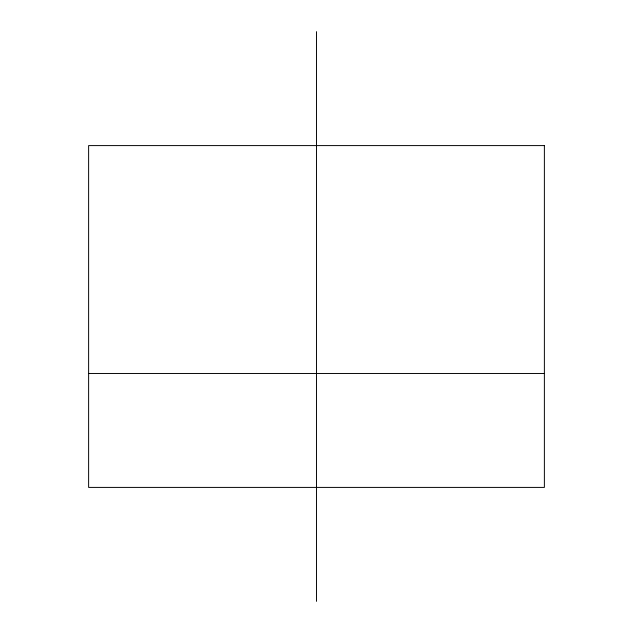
<?xml version="1.0" encoding="UTF-8"?>
<svg xmlns="http://www.w3.org/2000/svg" width="633" height="633" viewBox="0 0 633 633"><rect width="100%" height="100%" fill="white"/><g stroke="black" fill="none" stroke-linecap="round" stroke-linejoin="round"><path stroke-width="0.95" d="M88.62 373.47L544.38 373.47M316.5 31.65L316.5 601.35M544.38 145.59L88.62 145.59L88.62 487.41L544.38 487.41L544.38 145.59"/></g></svg>
